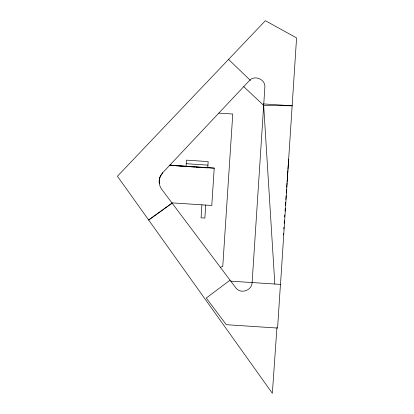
<?xml version="1.0" encoding="UTF-8"?>
<svg xmlns="http://www.w3.org/2000/svg" width="414" height="414" viewBox="0 0 414 414"><rect width="100%" height="100%" fill="white"/><g stroke="black" fill="none" stroke-linecap="round" stroke-linejoin="round"><path stroke-width="0.62" d="M159.188 181.451L159.204 182.217M207.766 167.955L208.154 161.584L186.486 160.146L186.067 166.449M201.892 204.816L201.064 217.836L204.863 218.085L205.706 205.07M280.444 284.397L277.582 328.069L226.287 324.685L206.26 298.054L230.039 280.164M276.935 327.552L272.35 393.3L117.426 176.25L265.379 20.7L296.574 37.907L280.506 284.402L230.789 281.163M283.388 234.888L283.481 233.599M283.792 229.102L283.926 227.172M284.195 223.317L284.377 220.75M284.646 216.895L284.78 214.964M285.049 211.109L285.225 208.537M285.453 205.323L285.676 202.115M285.851 199.543L286.121 195.687M286.302 193.115L286.571 189.26M286.705 187.335L287.016 182.833M287.109 181.549L287.87 170.625M287.958 169.342L288.677 159.059M159.25 180.354L159.354 179.536M159.545 178.594C158.645 182.289 159.483 186.352 161.77 189.395L236.389 288.61C241.595 294.147 251.976 290.152 252.126 282.555L264.825 87.758C266.099 79.472 254.393 74.329 249.15 80.87L162.702 172.726L160.161 176.685M159.364 179.469L159.804 177.668M159.556 178.537L160.989 175.013L162.702 172.726M159.83 177.575L160.146 176.721M148.657 220L172.058 203.077M148.745 219.937L172.141 203.181M220.357 267.289L222.758 266.481L232.766 114.026L218.815 113.11M171.075 164.772L169.843 165.145L214.229 168.037L211.787 205.463L171.898 202.865M243.732 86.629L263.677 105.41L292.144 105.813M263.278 103.909L292.144 105.793M214.219 168.213L169.683 165.31L188.624 166.625M186.253 163.701L207.942 165.139M189.897 166.713L195.004 167.07M196.283 167.158L200.749 167.463M202.663 167.598L206.493 167.861M228.549 59.419L250.47 80.476M159.307 183.361L159.214 182.408M263.677 105.41L274.829 284.035M159.193 181.28A11.028 11.028 0 0 1 159.24 180.488"/></g></svg>
